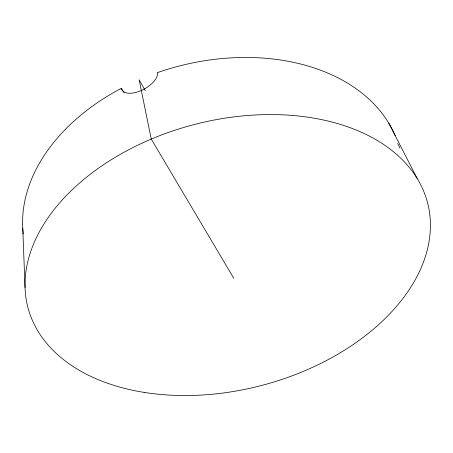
<?xml version="1.0" encoding="UTF-8"?>
<svg xmlns="http://www.w3.org/2000/svg" width="453" height="453" viewBox="0 0 453 453"><rect width="100%" height="100%" fill="white"/><g stroke="black" fill="none" stroke-linecap="round" stroke-linejoin="round"><path stroke-width="0.68" d="M124.088 92.769L121.415 88.261A193.346 136.268 -14.7 0 0 23.267 234.008M233.839 278.397L151.251 139.077L139.122 79.779L145.277 90.662M388.731 123.052L417.168 178.471M22.763 228.335L25.045 287.598M397.723 143.533A17.214 0.566 64.8 0 1 399.903 148.125M157.672 72.542A193.346 136.268 -14.7 0 1 395.259 135.77M157.548 72.599A19.983 10.006 -28.5 0 1 141.036 90.606A19.983 10.006 -28.5 0 1 121.308 88.312M144.179 392.4A206.568 134.751 -14.7 0 0 429.438 211.97A206.568 134.751 -14.7 0 0 109.53 160.798A206.568 134.751 -14.7 0 0 144.179 392.4"/></g></svg>
